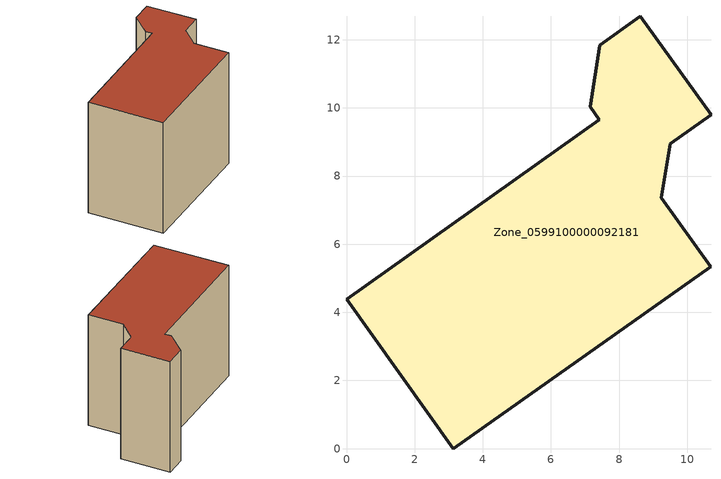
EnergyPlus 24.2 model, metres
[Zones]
Zone_0599100000092181
 floor ground (C_G): 7.15,10.04 7.44,11.84 8.63,12.69 10.7,9.8 9.5,8.95 9.24,7.37 10.69,5.34 3.13,0 0,4.38 7.42,9.66 z0
 wall outside (C_F): 7.44,11.84 7.15,10.04 7.42,9.66 0,4.38 3.13,0 10.69,5.34 9.24,7.37 9.5,8.95 10.7,9.8 8.63,12.69 7.44,11.84 z0:8.44
 roof outside (C_R): 7.42,9.66 0,4.38 3.13,0 10.69,5.34 9.24,7.37 9.5,8.95 10.7,9.8 8.63,12.69 7.44,11.84 7.15,10.04 z8.44
[BUILDING]
Pand.0599100000092181: North Axis=0; Terrain=City; Loads Convergence Tolerance Value=0.04; Temperature Convergence Tolerance Value=0.4; Solar Distribution=FullExterior; Maximum Number of Warmup Days=25; Minimum Number of Warmup Days=1
[Site:Location]
Rotterdam.The.Hague.AP_ZH_NLD Design_Conditions: Latitude=51.96; Longitude=4.45; Time Zone=1; Elevation=-4.5
[SITE:GROUNDTEMPERATURE:BUILDINGSURFACE]
18, 18, 18, 18, 18, 18, 18, 18, 18, 18, 18, 18
[MATERIAL] Thermal Absorptance=0.9; Solar Absorptance=0.7; Visible Absorptance=0.7
Name | Roughness | Thickness | Conductivity | Density | Specific Heat
G.TI.1975-1991 | MediumSmooth | 0.15 | 0.288461 | 540 | 1210
F.TI.1975-1991 | Rough | 0.3 | 0.230769 | 1920 | 840
R.TI.1975-1991 | MediumRough | 0.2 | 0.153846 | 1500 | 1000
[CONSTRUCTION]
C_G: G.TI.1975-1991
C_F: F.TI.1975-1991
C_R: R.TI.1975-1991
[ZONE]
Zone_0599100000092181: Type=1; Multiplier=1; Ceiling Height=Autocalculate; Volume=Autocalculate; Floor Area=autocalculate; Part of Total Floor Area=Yes
[ZONEINFILTRATION:DESIGNFLOWRATE]
Infil_Zone_0599100000092181: Zone or ZoneList or Space or SpaceList=Zone_0599100000092181; Schedule=AlwaysOn; Design Flow Rate Calculation Method=Flow/Area; Flow Rate per Floor Area=0.003; Constant Term Coefficient=1; Temperature Term Coefficient=0; Velocity Term Coefficient=0; Velocity Squared Term Coefficient=0
[HVACTEMPLATE:ZONE:IDEALLOADSAIRSYSTEM]
Zone_0599100000092181: Maximum Heating Supply Air Temperature=50; Minimum Cooling Supply Air Temperature=13; Maximum Heating Supply Air Humidity Ratio=0.0156; Minimum Cooling Supply Air Humidity Ratio=0.0077; Heating Limit=NoLimit; Cooling Limit=NoLimit; Dehumidification Control Type=ConstantSensibleHeatRatio; Cooling Sensible Heat Ratio=0.7; Dehumidification Setpoint=60; Humidification Control Type=None; Humidification Setpoint=30; Outdoor Air Method=None; Outdoor Air Flow Rate per Person=0.00944; Outdoor Air Flow Rate per Zone Floor Area=0; Outdoor Air Flow Rate per Zone=0; Demand Controlled Ventilation Type=None; Outdoor Air Economizer Type=NoEconomizer; Heat Recovery Type=None; Sensible Heat Recovery Effectiveness=0.7; Latent Heat Recovery Effectiveness=0.65
[ZONECONTROL:THERMOSTAT]
ThermostatControl_Zone_0599100000092181: Zone or ZoneList=Zone_0599100000092181; Control Type Schedule=DualSetpointControlType; Control 1=Thermostat_Zone_0599100000092181; Temperature Difference Between Cutout And Setpoint=0
[THERMOSTATSETPOINT:DUALSETPOINT]
Thermostat_Zone_0599100000092181: Heating Setpoint Temperature Schedule=HeatingSetpoint_Zone_0599100000092181; Cooling Setpoint Temperature Schedule=CoolingSetpoint_Zone_0599100000092181
[SCHEDULE:COMPACT]
HeatingSetpoint_Zone_0599100000092181: Through: 12/31, For: AllDays, Until: 24:00, 21
CoolingSetpoint_Zone_0599100000092181: Through: 12/31, For: AllDays, Until: 24:00, 24
DualSetpointControlType: Through: 12/31, For: AllDays, Until: 24:00, 4
AlwaysOn: Through: 12/31, For: AllDays, Until: 24:00, 1
